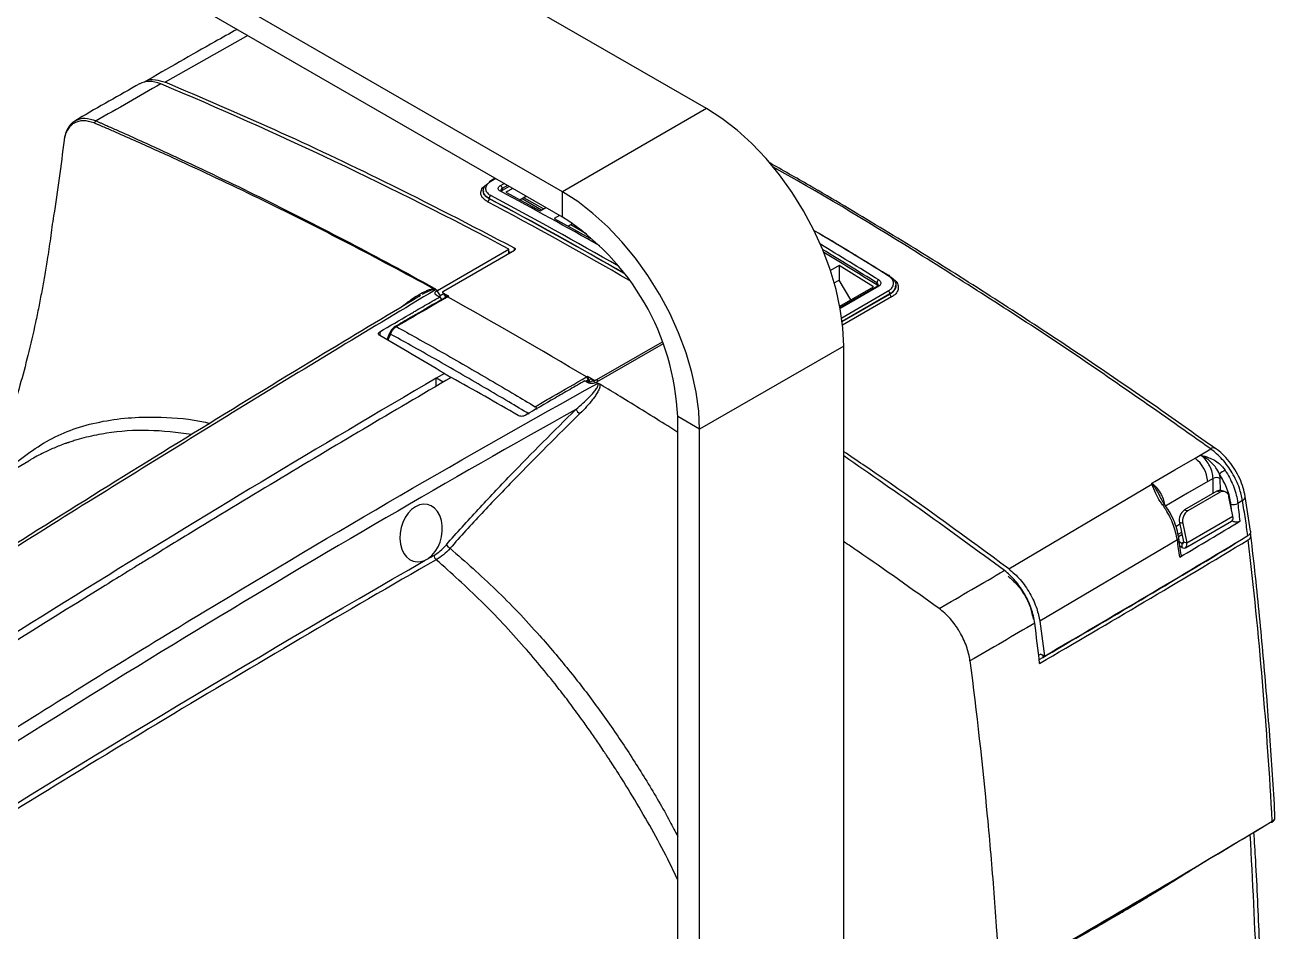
# Model space of a CAD drawing. Extents: x 14.8 to 109.8, y 1.6 to 86.6.
# Drawn here: x 20.91 to 28.57, y 9.13 to 14.69 of the extents above; entities that cross this region are included whole.
import ezdxf

# ---------------------------------------------------------------- set-up
doc = ezdxf.new("R2010")
doc.units = 0
doc.header["$MEASUREMENT"] = 0
doc.layers.add('OBJECT', color=7, linetype='CONTINUOUS')

msp = doc.modelspace()

# ---------------------------------------------------------------- linework, layer by layer
at = {"layer": 'OBJECT'}
for p, q in [((24.2018, 13.6686), (19.2202, 16.5444)), ((24.2018, 13.5134), (19.2202, 16.3892)), ((25.0857, 14.1788), (22.548, 15.6438)), ((22.2723, 14.6273), (21.766, 14.3407)), ((25.0857, 14.1788), (24.2018, 13.6686)), ((23.7898, 13.7513), (23.7559, 13.7316)), ((23.7938, 13.749), (23.7629, 13.7311)), ((23.7162, 13.6764), (23.7162, 13.6751)), ((23.8217, 13.7071), (23.844, 13.72)), ((23.8331, 13.6767), (23.8285, 13.673)), ((23.8655, 13.7076), (23.8327, 13.6887)), ((23.8327, 13.6887), (23.8331, 13.6767)), ((23.876, 13.7015), (23.8331, 13.6767)), ((23.8969, 13.6895), (23.8545, 13.6651)), ((23.8545, 13.6651), (24.0654, 13.5514)), ((24.2018, 13.5134), (24.2018, 13.6686)), ((23.7529, 13.6266), (23.7529, 13.6262)), ((23.9812, 13.6408), (23.9418, 13.618)), ((24.0735, 13.5561), (23.9541, 13.6251)), ((24.0854, 13.563), (23.9659, 13.6319)), ((24.0654, 13.5514), (24.1007, 13.5718)), ((24.1841, 13.5237), (24.151, 13.5046)), ((24.151, 13.5046), (24.3694, 13.3833)), ((24.2656, 13.4733), (24.2371, 13.4568)), ((24.2414, 13.4592), (24.2498, 13.4641)), ((24.3482, 13.4112), (24.2532, 13.4661)), ((24.3694, 13.3833), (24.3764, 13.3874)), ((23.4357, 13.0632), (23.8741, 13.3163)), ((23.4725, 13.0589), (23.9088, 13.3107)), ((23.8741, 13.2918), (23.8741, 13.3163)), ((23.883, 13.2959), (23.8741, 13.3005)), ((23.9088, 13.3113), (23.9086, 13.3228)), ((25.8986, 13.2156), (25.8458, 13.1851)), ((26.1098, 13.0858), (25.8986, 13.2156)), ((25.8986, 13.2156), (25.9, 13.1265)), ((25.8693, 13.1088), (25.9, 13.1265)), ((25.9713, 13.0059), (25.9, 13.1265)), ((26.1302, 13.097), (26.1305, 13.1095)), ((23.4319, 13.061), (23.4531, 13.0308)), ((23.4771, 13.0446), (23.4531, 13.0308)), ((23.4679, 13.0484), (23.478, 13.034)), ((23.4777, 13.0422), (23.4887, 13.0363)), ((25.903, 12.9664), (26.1098, 13.0858)), ((26.1336, 13.0902), (25.9046, 12.958)), ((26.1415, 13.0892), (25.9055, 12.9529)), ((25.9147, 12.8953), (26.2003, 13.0602)), ((26.2105, 13.0423), (25.9176, 12.8732)), ((25.9177, 12.8718), (26.2105, 13.0408)), ((26.1334, 13.0901), (26.1336, 13.0902)), ((26.2105, 13.0408), (26.2105, 13.0423)), ((26.2471, 13.0946), (26.247, 13.0959)), ((23.3325, 13.0315), (23.3209, 13.0242)), ((23.4531, 13.0308), (23.4461, 13.0247)), ((23.4493, 13.0231), (23.461, 13.0064)), ((23.4814, 13.031), (23.4839, 13.0297)), ((23.4962, 13.0269), (23.4908, 13.0238)), ((23.5053, 13.0274), (23.498, 13.0232)), ((26.2207, 13.0229), (25.9202, 12.8495)), ((23.0818, 12.8097), (23.0818, 12.786)), ((23.1422, 12.8005), (23.1253, 12.7601)), ((24.8202, 12.7358), (24.4115, 12.4999)), ((24.413, 12.516), (24.8155, 12.7483)), ((25.9271, 12.7214), (25.0433, 12.2111)), ((25.9271, 8.5941), (25.9271, 12.7214)), ((23.4778, 12.5537), (23.4286, 12.5249)), ((23.4287, 12.475), (23.4286, 12.5249)), ((23.4711, 12.5005), (23.4711, 12.5004)), ((24.3596, 12.514), (24.3454, 12.5058)), ((24.3492, 12.5318), (24.3564, 12.536)), ((24.3609, 12.5148), (24.3555, 12.4998)), ((24.3609, 12.5148), (24.3596, 12.514)), ((24.3612, 12.4965), (24.3663, 12.5099)), ((24.3737, 12.4994), (24.3663, 12.5099)), ((24.3726, 12.5261), (24.3833, 12.5194)), ((24.3937, 12.5046), (24.3971, 12.5018)), ((24.413, 12.516), (24.4201, 12.5058)), ((24.4201, 12.5058), (24.4181, 12.5037)), ((25.0433, 12.2111), (24.9089, 12.2887)), ((24.9089, 6.8791), (24.9089, 12.2887)), ((24.9089, 12.1918), (24.848, 12.2311)), ((25.0433, 7.8333), (25.0433, 12.2111)), ((28.0815, 12.0326), (28.1778, 12.0909)), ((28.0815, 12.0326), (28.1168, 12.0523)), ((28.1921, 11.9091), (28.1591, 11.8901)), ((28.1934, 11.8174), (28.1921, 11.9091)), ((28.2319, 11.9363), (28.2345, 11.9095)), ((28.2345, 11.9095), (28.2356, 11.8349)), ((26.9397, 11.3541), (27.8173, 11.8736)), ((28.2157, 11.8302), (28.0177, 11.7159)), ((28.2362, 11.8247), (28.0382, 11.7104)), ((28.2362, 11.8247), (28.2157, 11.8302)), ((28.2627, 11.829), (28.2422, 11.8345)), ((28.3137, 11.6781), (28.2896, 11.7956)), ((28.3046, 11.7222), (28.3014, 11.7515)), ((28.373, 11.7729), (28.344, 11.7553)), ((28.4216, 11.5855), (28.3892, 11.7983)), ((28.0177, 11.7159), (28.0382, 11.7104)), ((28.0308, 11.5148), (28.3137, 11.6781)), ((28.3131, 11.6461), (28.312, 11.6564)), ((27.9985, 11.5782), (27.977, 11.5657)), ((28.0068, 11.6323), (27.9863, 11.6378)), ((27.9863, 11.6378), (28.0103, 11.5203)), ((28.0068, 11.6323), (28.0308, 11.5148)), ((28.0226, 11.4841), (28.3054, 11.6474)), ((28.3079, 11.6491), (28.3131, 11.6461)), ((27.9732, 11.5322), (27.1289, 11.0328)), ((27.9799, 11.5522), (28.0013, 11.5646)), ((28.0001, 11.5108), (27.9853, 11.5193)), ((28.0107, 11.5169), (28.0001, 11.5108)), ((28.0001, 11.5108), (28.0001, 11.4863)), ((28.0103, 11.5203), (28.0308, 11.5148)), ((28.0001, 11.4863), (27.9892, 11.4926)), ((27.088, 11.0498), (27.0886, 11.0447)), ((27.1289, 11.0328), (27.1581, 10.8187)), ((27.1226, 10.8241), (27.1374, 10.8327)), ((27.1258, 10.7978), (27.1489, 10.8112)), ((27.1376, 10.831), (27.1581, 10.8187)), ((27.1473, 10.8252), (27.1489, 10.8112)), ((27.1489, 10.8112), (27.1686, 10.8225))]:
    msp.add_line(p, q, dxfattribs=at)
at = {"layer": 'OBJECT', "flags": 128}
for points in [[(25.9271, 12.7214), (25.9219, 12.8332), (25.906, 12.9498), (25.8799, 13.0696), (25.8438, 13.1911), (25.7982, 13.3128), (25.7436, 13.4332), (25.6807, 13.5508), (25.6103, 13.664), (25.5334, 13.7715), (25.4508, 13.8719), (25.3636, 13.9639), (25.2729, 14.0464), (25.1799, 14.1183), (25.0857, 14.1788)], [(25.0433, 12.2111), (25.038, 12.323), (25.0222, 12.4395), (24.996, 12.5593), (24.9599, 12.6808), (24.9143, 12.8026), (24.8597, 12.923), (24.7968, 13.0405), (24.7264, 13.1537), (24.6495, 13.2612), (24.5669, 13.3616), (24.4797, 13.4536), (24.389, 13.5361), (24.296, 13.6081), (24.2018, 13.6686)], [(26.2104, 13.148), (26.2102, 13.1501), (26.2097, 13.152), (26.2087, 13.1535), (26.2075, 13.1545), (26.2059, 13.155), (26.2042, 13.1551), (26.2022, 13.1546), (26.2002, 13.1536)], [(23.4234, 13.07), (23.425, 13.0691), (23.4265, 13.0683), (23.428, 13.0674), (23.4296, 13.0666), (23.4311, 13.0657), (23.4326, 13.0649), (23.4342, 13.0641), (23.4357, 13.0632)], [(23.4357, 13.0632), (23.4326, 13.0614), (23.4319, 13.061)], [(23.471, 13.0458), (23.4762, 13.0384), (23.4814, 13.031)], [(23.4832, 13.0343), (23.4829, 13.0348), (23.4808, 13.0377), (23.4777, 13.0422)], [(23.4814, 13.031), (23.4794, 13.0324), (23.478, 13.034)], [(23.1467, 12.7956), (23.1355, 12.7686), (23.1306, 12.757)], [(24.3833, 12.5194), (24.3885, 12.512), (24.3937, 12.5046)], [(24.4001, 12.5007), (24.3949, 12.5081), (24.3928, 12.511), (24.3897, 12.5154)], [(24.4077, 12.4977), (24.4086, 12.4982), (24.4115, 12.4999)], [(27.8163, 11.8794), (27.8351, 11.8903), (27.9583, 11.9615), (28.0815, 12.0326)], [(28.1591, 11.8901), (28.0359, 11.8189), (27.8957, 11.7379)], [(27.8821, 11.7478), (27.8859, 11.75), (27.8891, 11.7516), (27.8915, 11.7525), (27.8932, 11.7528), (27.8939, 11.7525), (27.8939, 11.7525)], [(28.0001, 11.5108), (28.0025, 11.5097), (28.0048, 11.5094), (28.0068, 11.5097), (28.0085, 11.5107), (28.0097, 11.5124), (28.0105, 11.5147), (28.0107, 11.5173), (28.0103, 11.5203)], [(28.0001, 11.4863), (28.0073, 11.4831), (28.0142, 11.482), (28.0203, 11.483), (28.0253, 11.4861), (28.0291, 11.4911), (28.0313, 11.4979), (28.0319, 11.5059), (28.0308, 11.5148)], [(28.5552, 9.806), (28.5552, 9.8035), (28.5546, 9.8014), (28.5537, 9.7997), (28.5523, 9.7984), (28.552, 9.7982), (28.5507, 9.7977), (28.5487, 9.7975), (28.5466, 9.7979), (28.5444, 9.7989)]]:
    msp.add_lwpolyline(points, dxfattribs=at)
at = {"layer": 'OBJECT'}
for centre, radius, start, end in [((21.3607, 14.072), 0.036, 120.07762, 148.73257), ((23.76, 13.7256), 0.00731, 124.83965, 185.12466), ((23.7589, 13.7251), 0.00728, 56.93292, 115.04953), ((23.8098, 13.6875), 0.023, 3.10326, 58.79573), ((23.826, 13.6659), 0.00732, 63.31611, 126.53188), ((23.8248, 13.666), 0.00794, 357.78567, 54.86675), ((23.7305, 13.6266), 0.0224, 302.9683, 359.0137), ((23.7752, 13.6262), 0.0224, 122.9685, 179.0135), ((23.378, 12.2213), 1.5324, 2.52009, 57.47991), ((26.1543, 13.1072), 0.0239, 122.3419, 174.49118), ((23.4323, 13.0489), 0.033, 120.31166, 132.1185), ((23.4281, 13.0341), 0.0362, 97.43622, 102.23603), ((26.1367, 13.0832), 0.00767, 51.45996, 114.19495), ((26.1873, 13.0409), 0.0233, 3.34066, 55.83465), ((26.2337, 13.0422), 0.0233, 183.34178, 235.80004), ((23.4939, 13.0172), 0.00725, 54.92787, 116.4676), ((9.7875, -11.7096), 28.2787, 59.00703, 60.99835), ((23.1796, 12.8351), 0.00719, 54.74483, 117.57838), ((23.1493, 12.8025), 0.00738, 196.04579, 249.88459), ((9.2106, -12.153), 28.4808, 59.95341, 60.05196), ((24.3364, 12.5124), 0.0232, 3.90745, 56.58367), ((24.3868, 12.49), 0.0162, 64.58389, 144.176), ((24.0221, 12.3301), 0.0233, 4.16611, 56.62794), ((24.3403, 12.3625), 0.063, 207.82496, 240.73909), ((28.1951, 12.069), 0.0279, 63.13474, 128.34155), ((27.9636, 11.876), 0.1961, 4.12227, 53.01849), ((28.3895, 11.7397), 0.252, 119.18348, 128.71479), ((28.2137, 11.8658), 0.0484, 64.58074, 116.59295), ((27.8177, 11.8357), 0.0379, 85.29008, 90.60863), ((28.234, 11.8013), 0.0342, 76.09415, 122.31218), ((28.254, 11.7938), 0.0357, 2.8757, 119.83947), ((28.3181, 11.804), 0.0552, 252.32753, 297.94425), ((28.3615, 11.7985), 0.028, 294.27675, 359.65563), ((28.0609, 11.6531), 0.0762, 124.53437, 191.63056), ((28.0814, 11.6477), 0.0762, 124.53426, 191.63067), ((28.2886, 11.6683), 0.0269, 308.73199, 21.26522), ((-25.4923, 101.1614), 104.4635, 300.79407, 301.02927), ((-25.9376, 101.8004), 105.365, 300.241254, 301.049962), ((-25.9245, 101.7974), 105.3322, 300.261977, 301.051027), ((-25.9445, 101.7882), 105.3364, 300.279818, 301.014495), ((27.9684, 11.5445), 0.0132, 291.32903, 359.92768), ((-26.0081, 100.457), 105.8053, 300.099494, 301.043987), ((-25.436, 99.4738), 104.6684, 300.772192, 301.04613)]:
    msp.add_arc(centre, radius, start, end, dxfattribs=at)
for centre, major_axis, ratio, start_param, end_param in [((24.3705, -11.4502), (-15.3979, 25.7497), 0.587369, 5.511834, 5.611087), ((25.0076, -11.088), (-15.3995, 25.7835), 0.567225, 5.499111, 5.527869), ((24.1937, -11.5579), (-14.5982, 26.2113), 0.587372, 5.504619, 5.545635), ((24.2043, -11.5515), (-14.6057, 26.2243), 0.587367, 5.506616, 5.54563), ((24.2043, -11.552), (-14.6057, 26.2243), 0.587367, 5.506587, 5.54563), ((24.2149, -11.5456), (-14.6132, 26.2373), 0.587362, 5.508771, 5.545625), ((25.7589, -10.6541), (-15.392, 25.7705), 0.56722, 5.450716, 5.472673), ((25.7483, -10.6604), (-15.3995, 25.7835), 0.567225, 5.45072, 5.472173), ((25.7695, -10.6482), (-15.3845, 25.7576), 0.567215, 5.450712, 5.47202), ((24.9556, -11.118), (-14.6132, 26.2373), 0.587362, 5.468477, 5.485339), ((24.945, -11.1239), (-14.6057, 26.2243), 0.587367, 5.468482, 5.48417), ((24.945, -11.1242), (-14.5984, 26.2112), 0.587367, 5.468471, 5.483825), ((11.6859, -18.7785), (7.3887, 33.4638), 0.697888, 6.086065, 6.086837), ((23.4994, 13.0115), (0.0037, 0.0167), 0.697888, 6.086065, 6.851319), ((11.6859, -18.7785), (7.3887, 33.4638), 0.697888, 6.045168, 6.04594), ((24.3501, 12.5203), (0.0037, 0.0167), 0.697888, 4.530113, 6.04594), ((24.3705, -11.4502), (-14.6122, 26.2034), 0.567218, 5.38404, 5.431543), ((23.3352, 11.5735), (0.0403, 0.1748), 0.711134, 3.794503, 9.939413)]:
    msp.add_ellipse(centre, major_axis=major_axis, ratio=ratio, start_param=start_param, end_param=end_param, dxfattribs=at)
for points, knots in [([(22.2066, 14.6653), (22.1612, 14.6399), (21.9699, 14.5328), (21.7816, 14.4244), (21.6378, 14.3417)], [0, 0, 0, 0, 0.236954, 1, 1, 1, 1]), ([(21.7384, 14.3306), (21.7135, 14.3385), (21.6652, 14.3539), (21.6276, 14.3384), (21.6094, 14.3309)], [0, 0, 0, 0, 0.514382, 1, 1, 1, 1]), ([(21.6385, 14.3408), (21.6402, 14.3425), (21.6567, 14.3582), (21.7017, 14.3606), (21.746, 14.3469), (21.766, 14.3407)], [0, 0, 0, 0, 0.060664, 0.574263, 1, 1, 1, 1]), ([(23.9086, 13.3228), (23.6427, 13.4609), (23.1518, 13.7158), (22.4373, 14.0528), (21.9899, 14.2447), (21.766, 14.3407)], [0, 0, 0, 0, 0.371392, 0.685542, 1, 1, 1, 1]), ([(21.6093, 14.3311), (21.4836, 14.2599), (21.3521, 14.1854), (21.2226, 14.11), (21.2169, 14.1067)], [0, 0, 0, 0, 0.95615, 1, 1, 1, 1]), ([(21.2183, 14.106), (21.2092, 14.1004), (21.1892, 14.088), (21.1669, 14.0568), (21.1521, 14.0236), (21.1483, 13.9994), (21.1469, 13.9907)], [0, 0, 0, 0, 0.2397412, 0.5305442, 0.8312268, 1, 1, 1, 1]), ([(21.218, 14.1061), (21.2359, 14.1134), (21.2725, 14.1283), (21.3189, 14.1117), (21.3426, 14.1031)], [0, 0, 0, 0, 0.487416, 1, 1, 1, 1]), ([(21.3299, 14.0907), (21.3069, 14.0995), (21.2852, 14.1039), (21.2543, 14.1038), (21.2445, 14.1027), (21.2259, 14.0981), (21.2172, 14.0947), (21.2008, 14.0857), (21.1932, 14.0801), (21.1796, 14.0669), (21.1735, 14.0593), (21.1628, 14.0421), (21.1582, 14.0326), (21.1509, 14.0119), (21.148, 14.0008), (21.146, 13.9889)], [0, 0, 0, 0, 0.25, 0.25, 0.375, 0.375, 0.5, 0.5, 0.625, 0.625, 0.75, 0.75, 0.875, 0.875, 1, 1, 1, 1]), ([(21.3351, 14.0888), (21.3351, 14.0888), (21.3351, 14.0888), (21.3351, 14.0888), (21.3333, 14.0894), (21.3316, 14.09), (21.3299, 14.0907)], [-0.00000006, -0.00000006, -0.00000006, -0.00000006, 0, 0, 0, 0.0001812267, 0.0001812267, 0.0001812267, 0.0001812267]), ([(23.4102, 13.0734), (23.0635, 13.2635), (22.7168, 13.4433), (22.1978, 13.6971), (22.025, 13.7791), (21.766, 13.8982), (21.6797, 13.9372), (21.5504, 13.9948), (21.4857, 14.0234), (21.4104, 14.0562), (21.3727, 14.0726), (21.3539, 14.0807), (21.3445, 14.0848), (21.3404, 14.0865), (21.3377, 14.0876), (21.3364, 14.0883), (21.3351, 14.0888)], [0, 0, 0, 0, 0.5, 0.5, 0.75, 0.75, 0.875, 0.875, 0.9375, 0.96875, 0.984375, 0.992188, 0.996094, 0.998047, 0.998047, 1, 1, 1, 1]), ([(21.3426, 14.1031), (21.3478, 14.1007), (21.3533, 14.0984), (21.3641, 14.0937), (21.3802, 14.0866), (21.4178, 14.07), (21.493, 14.0366), (21.5576, 14.0077), (21.6867, 13.9492), (21.7728, 13.9096), (22.0314, 13.789), (22.2039, 13.706), (22.7222, 13.4495), (23.0687, 13.2684), (23.4157, 13.0774)], [0, 0, 0, 0, 0.007813, 0.007813, 0.015625, 0.03125, 0.0625, 0.125, 0.125, 0.25, 0.25, 0.5, 0.5, 1, 1, 1, 1]), ([(21.1456, 13.986), (21.1456, 13.986), (21.1274, 13.8285), (21.1046, 13.6746), (21.0818, 13.5207)], [0, 0, 0, 0, 0.000004, 1, 1, 1, 1]), ([(21.146, 13.9889), (21.1459, 13.9879), (21.1457, 13.987), (21.1456, 13.986), (21.1456, 13.986), (21.1456, 13.986), (21.1456, 13.986)], [0, 0, 0, 0, 0.0001000617, 0.0001000617, 0.0001000617, 0.0001001217, 0.0001001217, 0.0001001217, 0.0001001217]), ([(28.2062, 12.0919), (28.0967, 12.17), (27.844, 12.3503), (27.447, 12.6218), (27.0153, 12.9081), (26.5828, 13.1847), (26.1498, 13.4513), (25.7789, 13.6725), (25.5524, 13.8008), (25.4704, 13.8473)], [0, 0, 0, 0, 0.120535, 0.278215, 0.436046, 0.594004, 0.75206, 0.910188, 1, 1, 1, 1]), ([(28.1778, 12.0909), (27.8843, 12.2977), (27.2969, 12.7118), (26.414, 13.2753), (25.8124, 13.6448), (25.5068, 13.8123), (25.4943, 13.8192)], [0, 0, 0, 0, 0.329226, 0.6590274, 0.9859785, 1, 1, 1, 1]), ([(23.7529, 13.6266), (23.7439, 13.6325), (23.7259, 13.6444), (23.7147, 13.6674), (23.7171, 13.6911), (23.7314, 13.711), (23.7467, 13.721), (23.7528, 13.725)], [0, 0, 0, 0, 0.215026, 0.430086, 0.644925, 0.859411, 1, 1, 1, 1]), ([(23.7629, 13.7311), (23.7576, 13.7277), (23.7441, 13.7188), (23.7315, 13.7013), (23.7294, 13.6806), (23.7393, 13.6604), (23.7552, 13.6501), (23.7631, 13.645)], [0, 0, 0, 0, 0.140538, 0.354959, 0.56978, 0.784884, 1, 1, 1, 1]), ([(23.7427, 13.6078), (23.7326, 13.6143), (23.7125, 13.6274), (23.6998, 13.6531), (23.7028, 13.6793), (23.7167, 13.6996), (23.7309, 13.7092), (23.735, 13.7119)], [0, 0, 0, 0, 0.22767, 0.455373, 0.682854, 0.90997, 1, 1, 1, 1]), ([(23.7178, 13.675), (23.7173, 13.6721), (23.7154, 13.6615), (23.7264, 13.6435), (23.744, 13.632), (23.7529, 13.6262)], [0, 0, 0, 0, 0.158212, 0.579088, 1, 1, 1, 1]), ([(23.8217, 13.6718), (23.8185, 13.6739), (23.812, 13.6781), (23.808, 13.6864), (23.8089, 13.6949), (23.814, 13.702), (23.8195, 13.7057), (23.8217, 13.7071)], [0, 0, 0, 0, 0.2148326, 0.4296415, 0.6444586, 0.8592497, 1, 1, 1, 1]), ([(23.8294, 13.6726), (23.8288, 13.6729), (23.826, 13.6741), (23.8241, 13.6764), (23.824, 13.6767), (23.824, 13.6768)], [0, 0, 0, 0, 0.12138, 0.592074, 1, 1, 1, 1]), ([(23.8327, 13.6887), (23.8313, 13.6878), (23.8276, 13.6854), (23.8243, 13.6812), (23.8243, 13.6781), (23.8243, 13.6768)], [0, 0, 0, 0, 0.277138, 0.700091, 1, 1, 1, 1]), ([(21.0805, 13.5209), (21.0745, 13.4746), (21.0628, 13.3842), (21.0439, 13.2602), (21.0259, 13.1518), (21.0087, 13.0556), (20.9906, 12.9615), (20.9634, 12.8302), (20.9262, 12.6692), (20.8743, 12.474), (20.8159, 12.2819), (20.7626, 12.1293), (20.7201, 12.0183), (20.6876, 11.9381), (20.6636, 11.8805), (20.6485, 11.8478), (20.6477, 11.8459)], [0, 0, 0, 0, 0.079118, 0.154408, 0.212555, 0.265756, 0.320513, 0.375626, 0.49415, 0.602784, 0.722595, 0.841503, 0.885246, 0.931651, 0.996018, 1, 1, 1, 1]), ([(23.9086, 13.3228), (23.9097, 13.3221), (23.9119, 13.3207), (23.9133, 13.3179), (23.9131, 13.315), (23.9115, 13.3125), (23.9096, 13.3113), (23.9088, 13.3107)], [0, 0, 0, 0, 0.212347, 0.424689, 0.63707, 0.849451, 1, 1, 1, 1]), ([(26.1389, 13.0959), (26.139, 13.0967), (26.1395, 13.0996), (26.1369, 13.1045), (26.1326, 13.1078), (26.1305, 13.1095)], [0, 0, 0, 0, 0.163979, 0.582007, 1, 1, 1, 1]), ([(26.1416, 13.1274), (26.1448, 13.125), (26.1512, 13.1201), (26.1553, 13.111), (26.1544, 13.1018), (26.1492, 13.0943), (26.1437, 13.0906), (26.1415, 13.0892)], [0, 0, 0, 0, 0.214833, 0.429641, 0.644459, 0.859249, 1, 1, 1, 1]), ([(26.2003, 13.0602), (26.2057, 13.0637), (26.2191, 13.0726), (26.2317, 13.0911), (26.2338, 13.1135), (26.2239, 13.1358), (26.2081, 13.1477), (26.2002, 13.1536)], [0, 0, 0, 0, 0.140538, 0.354959, 0.56978, 0.784884, 1, 1, 1, 1]), ([(26.2104, 13.148), (26.2193, 13.1413), (26.2373, 13.1279), (26.2486, 13.1027), (26.2461, 13.0774), (26.2318, 13.0565), (26.2165, 13.0463), (26.2105, 13.0423)], [0, 0, 0, 0, 0.215026, 0.430086, 0.644925, 0.859411, 1, 1, 1, 1]), ([(26.2206, 13.1419), (26.2306, 13.1343), (26.2507, 13.1192), (26.2633, 13.0908), (26.2606, 13.0622), (26.2446, 13.0388), (26.2275, 13.0274), (26.2207, 13.0229)], [0, 0, 0, 0, 0.215023, 0.430077, 0.644922, 0.859422, 1, 1, 1, 1]), ([(23.4236, 13.0667), (23.0337, 12.8334), (22.6428, 12.5968), (21.8593, 12.1167), (21.4667, 11.8734), (20.2866, 11.1334), (19.4969, 10.6271), (18.7041, 10.1076)], [0, 0, 0, 0, 0.25, 0.25, 0.5, 0.5, 1, 1, 1, 1]), ([(23.2153, 12.9617), (23.2326, 12.9754), (23.2724, 13.0072), (23.3301, 13.0432), (23.3786, 13.0663), (23.4018, 13.0725), (23.4098, 13.0733), (23.4102, 13.0734)], [0, 0, 0, 0, 0.3021729, 0.6981876, 0.895785, 0.994906, 1, 1, 1, 1]), ([(23.4236, 13.0667), (23.4234, 13.0669), (23.4219, 13.0676), (23.4193, 13.0682), (23.4144, 13.0684), (23.4041, 13.0669), (23.3817, 13.059), (23.3602, 13.0492), (23.3466, 13.0404), (23.3442, 13.0389)], [0, 0, 0, 0, 0.013287, 0.065731, 0.09483, 0.184249, 0.410817, 0.896135, 1, 1, 1, 1]), ([(23.4157, 13.0774), (23.4175, 13.0764), (23.4192, 13.0753), (23.4219, 13.0728), (23.4229, 13.0714), (23.4234, 13.07)], [0, 0, 0, 0, 0.5, 0.5, 1, 1, 1, 1]), ([(23.4283, 13.035), (23.4253, 13.0367), (23.4232, 13.0388), (23.4207, 13.0433), (23.4203, 13.0458), (23.4213, 13.0506), (23.4225, 13.0529), (23.4263, 13.0573), (23.4288, 13.0593), (23.4319, 13.061)], [0, 0, 0, 0, 0.25, 0.25, 0.5, 0.5, 0.75, 0.75, 1, 1, 1, 1]), ([(23.4725, 13.0589), (23.4709, 13.0577), (23.4679, 13.0556), (23.4665, 13.0517), (23.4675, 13.0485), (23.4695, 13.0466), (23.4708, 13.0459), (23.471, 13.0458)], [0, 0, 0, 0, 0.296652, 0.553673, 0.784232, 0.95771, 1, 1, 1, 1]), ([(23.4887, 13.0363), (23.4863, 13.0376), (23.4815, 13.0402), (23.4756, 13.0433), (23.4721, 13.0452), (23.471, 13.0458)], [0, 0, 0, 0, 0.406586, 0.813171, 1, 1, 1, 1]), ([(23.4777, 13.0422), (23.4787, 13.0415), (23.4808, 13.04), (23.4829, 13.0363), (23.4841, 13.0317), (23.4842, 13.026), (23.4831, 13.0222), (23.4825, 13.0201)], [0, 0, 0, 0, 0.175946, 0.351567, 0.535605, 0.742634, 1, 1, 1, 1]), ([(23.4784, 13.0342), (23.479, 13.0331), (23.4805, 13.0304), (23.4834, 13.029), (23.4851, 13.0281)], [0, 0, 0, 0, 0.39558, 1, 1, 1, 1]), ([(26.1357, 13.0917), (26.1353, 13.0925), (26.1341, 13.0944), (26.1317, 13.096), (26.1302, 13.097)], [0, 0, 0, 0, 0.358996, 1, 1, 1, 1]), ([(26.1392, 13.0959), (26.1392, 13.0958), (26.1393, 13.0955), (26.1379, 13.0929), (26.1346, 13.091), (26.1333, 13.0902)], [0, 0, 0, 0, 0.354267, 0.756495, 1, 1, 1, 1]), ([(26.2105, 13.0408), (26.2165, 13.0448), (26.2317, 13.0549), (26.2457, 13.0737), (26.2457, 13.0884), (26.2457, 13.0946)], [0, 0, 0, 0, 0.274898, 0.694373, 1, 1, 1, 1]), ([(23.3204, 13.0249), (23.1139, 12.9009), (22.6548, 12.6253), (21.9402, 12.1878), (21.1771, 11.7142), (20.4114, 11.2318), (19.6431, 10.7402), (19.0637, 10.3658), (18.7399, 10.1526), (18.6734, 10.1089)], [0, 0, 0, 0, 0.134389, 0.298749, 0.463268, 0.627915, 0.79266, 0.957472, 1, 1, 1, 1]), ([(23.0818, 12.8097), (23.1427, 12.8453), (23.2037, 12.8808), (23.2723, 12.9206), (23.28, 12.9251), (23.2954, 12.934), (23.3185, 12.9474), (23.3723, 12.9787), (23.4185, 13.0054), (23.4493, 13.0231)], [0, 0, 0, 0, 0.5, 0.5, 0.5625, 0.5625, 0.625, 0.75, 1, 1, 1, 1]), ([(23.4907, 13.0236), (23.4174, 12.9814), (23.3127, 12.9212), (23.2079, 12.8595), (23.1764, 12.841)], [0, 0, 0, 0, 0.700037, 1, 1, 1, 1]), ([(23.498, 13.0232), (23.491, 13.0191), (23.4556, 12.9987), (23.3509, 12.9381), (23.2532, 12.8813), (23.1837, 12.8409)], [0, 0, 0, 0, 0.0675, 0.3375, 1, 1, 1, 1]), ([(23.0814, 12.7858), (23.0787, 12.7874), (23.0766, 12.7892), (23.0737, 12.7933), (23.073, 12.7955), (23.0731, 12.8021), (23.0762, 12.8065), (23.0818, 12.8097)], [0, 0, 0, 0, 0.25, 0.25, 0.5, 0.5, 1, 1, 1, 1]), ([(23.1765, 12.8411), (23.1721, 12.8382), (23.1619, 12.8317), (23.1497, 12.8167), (23.1448, 12.8051), (23.1428, 12.8004)], [0, 0, 0, 0, 0.313152, 0.724058, 1, 1, 1, 1]), ([(23.1837, 12.8409), (23.1786, 12.8373), (23.1686, 12.8302), (23.1554, 12.8137), (23.1496, 12.8016), (23.1467, 12.7956)], [0, 0, 0, 0, 0.352481, 0.676283, 1, 1, 1, 1]), ([(23.1837, 12.8409), (23.2254, 12.8178), (23.3673, 12.7389), (23.6093, 12.6009), (23.8514, 12.4594), (23.9933, 12.3745), (24.0349, 12.3496)], [0, 0, 0, 0, 0.146903, 0.5, 0.853099, 1, 1, 1, 1]), ([(23.9988, 12.3037), (23.9569, 12.3288), (23.8149, 12.4138), (23.5728, 12.5553), (23.3307, 12.6933), (23.1887, 12.7723), (23.1467, 12.7956)], [0, 0, 0, 0, 0.1476251, 0.4999997, 0.8523727, 1, 1, 1, 1]), ([(23.5202, 12.5292), (23.1617, 12.3197), (22.803, 12.107), (22.2648, 11.7831), (21.9956, 11.62), (21.704, 11.4412), (21.5918, 11.3722), (21.5637, 11.3549), (21.5581, 11.3514), (21.5467, 11.3444), (21.5296, 11.3338), (21.4668, 11.2951), (20.6792, 10.8081), (19.9053, 10.3148), (19.179, 9.8388)], [0, 0, 0, 0, 0.25, 0.25, 0.375, 0.4375, 0.453125, 0.453125, 0.457031, 0.457031, 0.460937, 0.46875, 0.5, 1, 1, 1, 1]), ([(23.4778, 12.5537), (23.4847, 12.5495), (23.4917, 12.5454), (23.4986, 12.5412), (23.5021, 12.5392), (23.5056, 12.5371), (23.5091, 12.535), (23.5125, 12.5329), (23.516, 12.5308), (23.5195, 12.5288)], [0, 0, 0, 0, 0.000762116, 0.000762116, 0.000762116, 0.001143174, 0.001143174, 0.001143174, 0.001524232, 0.001524232, 0.001524232, 0.001524232]), ([(24.3402, 12.5088), (24.3096, 12.4911), (24.2638, 12.4646), (24.2179, 12.438), (24.1873, 12.4203), (24.1721, 12.4114), (24.0954, 12.3669), (24.0341, 12.3312), (23.9727, 12.2954)], [0, 0, 0, 0, 0.25, 0.375, 0.375, 0.5, 0.5, 1, 1, 1, 1]), ([(24.0349, 12.3496), (24.042, 12.3537), (24.0773, 12.3743), (24.1821, 12.4352), (24.2798, 12.4917), (24.3492, 12.5318)], [0, 0, 0, 0, 0.0675, 0.3375, 1, 1, 1, 1]), ([(24.4077, 12.4977), (24.4046, 12.4959), (24.4012, 12.4945), (24.3936, 12.4924), (24.3895, 12.4917), (24.381, 12.4912), (24.3767, 12.4915), (24.3686, 12.493), (24.3648, 12.4944), (24.3617, 12.4962)], [0, 0, 0, 0, 0.25, 0.25, 0.5, 0.5, 0.75, 0.75, 1, 1, 1, 1]), ([(24.3663, 12.5099), (24.3674, 12.5121), (24.3695, 12.5162), (24.3743, 12.5199), (24.3789, 12.521), (24.3819, 12.5202), (24.3832, 12.5194), (24.3833, 12.5194)], [0, 0, 0, 0, 0.2981, 0.554523, 0.782103, 0.975847, 1, 1, 1, 1]), ([(24.3726, 12.5261), (24.3749, 12.5246), (24.3796, 12.5217), (24.3853, 12.5182), (24.3886, 12.5161), (24.3897, 12.5154)], [0, 0, 0, 0, 0.406586, 0.813171, 1, 1, 1, 1]), ([(24.3897, 12.5154), (24.3909, 12.5148), (24.3932, 12.5136), (24.3978, 12.5128), (24.4028, 12.5128), (24.4082, 12.5137), (24.4113, 12.5152), (24.413, 12.516)], [0, 0, 0, 0, 0.176736, 0.353085, 0.539296, 0.749724, 1, 1, 1, 1]), ([(24.4115, 12.4999), (24.4131, 12.4989), (24.4145, 12.4978), (24.4168, 12.4954), (24.4176, 12.494), (24.418, 12.4927)], [0, 0, 0, 0, 0.5, 0.5, 1, 1, 1, 1]), ([(24.4115, 12.4999), (24.4131, 12.4989), (24.4146, 12.4977), (24.4163, 12.4959), (24.4168, 12.4952), (24.4174, 12.4943), (24.4175, 12.4939), (24.4178, 12.4934), (24.4178, 12.4932), (24.4179, 12.493), (24.4179, 12.4929), (24.418, 12.4927), (24.4182, 12.4927), (24.4206, 12.4923), (24.4229, 12.4918), (24.4269, 12.4904), (24.4287, 12.4895), (24.4304, 12.4885)], [0, 0, 0, 0, 0.25, 0.25, 0.375, 0.375, 0.4375, 0.4375, 0.46875, 0.46875, 0.484375, 0.484375, 0.5, 0.5, 0.75, 0.75, 1, 1, 1, 1]), ([(19.6118, 9.5835), (20.0082, 9.8433), (20.4056, 10.0988), (21.2027, 10.6011), (21.6024, 10.8479), (22.8041, 11.5754), (23.6091, 12.0428), (24.418, 12.4927)], [0, 0, 0, 0, 0.25, 0.25, 0.5, 0.5, 1, 1, 1, 1]), ([(24.2846, 12.3332), (24.2992, 12.3455), (24.3135, 12.3579), (24.3413, 12.3832), (24.3548, 12.396), (24.3741, 12.4157), (24.3803, 12.4223), (24.3924, 12.4358), (24.3982, 12.4426), (24.4089, 12.4566), (24.4139, 12.4637), (24.4195, 12.4747), (24.4211, 12.4785), (24.422, 12.4842), (24.4221, 12.4861), (24.4211, 12.4898), (24.42, 12.4915), (24.418, 12.4927)], [0, 0, 0, 0, 0.25, 0.25, 0.5, 0.5, 0.625, 0.625, 0.75, 0.75, 0.875, 0.875, 0.9375, 0.9375, 0.96875, 0.96875, 1, 1, 1, 1]), ([(24.4304, 12.4885), (24.4319, 12.4847), (24.4321, 12.4806), (24.4314, 12.4724), (24.4305, 12.4683), (24.4266, 12.456), (24.4228, 12.448), (24.4142, 12.4321), (24.4092, 12.4243), (24.3988, 12.4089), (24.3932, 12.4014), (24.3759, 12.379), (24.3635, 12.3644), (24.3374, 12.3357), (24.3237, 12.3215), (24.3095, 12.3076)], [0, 0, 0, 0, 0.0625, 0.0625, 0.125, 0.125, 0.25, 0.25, 0.375, 0.375, 0.5, 0.5, 0.75, 0.75, 1, 1, 1, 1]), ([(24.848, 12.2311), (24.7559, 12.2889), (24.6245, 12.3704), (24.4932, 12.4504), (24.4539, 12.4742)], [0.3943387, 0.3943387, 0.3943387, 0.3943387, 0.4259366, 0.43938967, 0.43938967, 0.43938967, 0.43938967]), ([(20.7656, 11.9178), (20.7798, 11.9344), (20.8307, 11.9936), (20.9346, 12.0719), (21.0698, 12.1584), (21.2195, 12.2218), (21.3852, 12.2628), (21.5586, 12.2857), (21.7674, 12.2865), (21.9279, 12.2758), (22.0306, 12.2494), (22.0392, 12.2472)], [0, 0, 0, 0, 0.048874, 0.174774, 0.300976, 0.423716, 0.549447, 0.675394, 0.800825, 0.983445, 1, 1, 1, 1]), ([(23.4902, 11.5022), (23.554, 11.5756), (23.6189, 11.6474), (23.7497, 11.7887), (23.8157, 11.8583), (24.0151, 12.0649), (24.1495, 12.1997), (24.2846, 12.3332)], [0, 0, 0, 0, 0.25, 0.25, 0.5, 0.5, 1, 1, 1, 1]), ([(24.3095, 12.3076), (24.1744, 12.1746), (24.0398, 12.0403), (23.84, 11.8346), (23.7737, 11.7653), (23.6424, 11.6247), (23.5772, 11.5534), (23.513, 11.4804)], [0, 0, 0, 0, 0.5, 0.5, 0.75, 0.75, 1, 1, 1, 1]), ([(23.9727, 12.2954), (23.97, 12.2938), (23.9667, 12.2925), (23.9595, 12.2908), (23.9557, 12.2903), (23.9441, 12.2904), (23.9363, 12.2922), (23.9307, 12.2955)], [0, 0, 0, 0, 0.25, 0.25, 0.5, 0.5, 1, 1, 1, 1]), ([(21.9286, 12.1795), (21.8396, 12.1904), (21.6589, 12.2125), (21.4461, 12.1961), (21.3026, 12.1678), (21.233, 12.1488), (21.1987, 12.1382), (21.1817, 12.1326), (21.1732, 12.1297), (21.169, 12.1283), (21.1669, 12.1276), (21.1658, 12.1272), (21.1653, 12.127), (21.165, 12.1269), (21.1649, 12.1269), (21.1649, 12.1268), (21.1648, 12.1268), (21.1648, 12.1268), (21.1648, 12.1268), (21.1648, 12.1268), (21.1648, 12.1268), (21.1648, 12.1268), (21.1648, 12.1268), (21.1648, 12.1268), (21.1627, 12.1256), (21.1526, 12.1233), (21.1318, 12.1145), (21.0897, 12.099), (21.0261, 12.0701), (20.9688, 12.0411), (20.935, 12.02), (20.9291, 12.0163)], [0, 0, 0, 0, 0.239199, 0.485796, 0.609141, 0.67082, 0.70166, 0.717081, 0.724791, 0.728646, 0.730573, 0.731537, 0.732019, 0.73226, 0.73238, 0.732441, 0.732471, 0.732486, 0.732493, 0.732497, 0.732499, 0.7325, 0.7325, 0.732501, 0.732501, 0.739821, 0.763353, 0.801948, 0.876836, 0.978497, 1, 1, 1, 1]), ([(26.9397, 11.3541), (26.6809, 11.5444), (26.344, 11.7922), (26.0056, 12.0204), (25.9271, 12.0734)], [0, 0, 0, 0, 0.768065, 1, 1, 1, 1]), ([(28.1168, 12.0523), (28.1169, 12.0523), (28.1338, 12.0481), (28.1737, 12.0359), (28.2283, 12.0074), (28.2552, 11.974), (28.2667, 11.9597)], [0, 0, 0, 0, 0.0029958, 0.2908798, 0.6972619, 1, 1, 1, 1]), ([(28.2319, 11.9363), (28.225, 11.9495), (28.2075, 11.9829), (28.1698, 12.0201), (28.1374, 12.0418), (28.1225, 12.0496), (28.1187, 12.0514), (28.1174, 12.0521), (28.1169, 12.0523), (28.1168, 12.0523)], [0, 0, 0, 0, 0.265215, 0.675534, 0.91592, 0.972099, 0.990639, 0.996907, 1, 1, 1, 1]), ([(28.1921, 11.9091), (28.191, 11.9214), (28.1887, 11.946), (28.1731, 11.9856), (28.1505, 12.0214), (28.13, 12.0424), (28.1185, 12.051), (28.1168, 12.0523)], [0, 0, 0, 0, 0.239455, 0.478905, 0.718332, 0.957719, 1, 1, 1, 1]), ([(28.373, 11.7729), (28.3676, 11.7984), (28.3556, 11.8546), (28.3124, 11.9442), (28.2509, 12.0306), (28.2021, 12.0708), (28.1778, 12.0909)], [0, 0, 0, 0, 0.217143, 0.478053, 0.739033, 1, 1, 1, 1]), ([(28.3893, 11.7983), (28.3858, 11.8162), (28.3786, 11.8528), (28.3566, 11.9089), (28.3275, 11.9637), (28.2918, 12.0144), (28.2516, 12.0593), (28.2222, 12.0824), (28.2077, 12.0937)], [0, 0, 0, 0, 0.16208, 0.331453, 0.499486, 0.667178, 0.836341, 1, 1, 1, 1]), ([(20.9294, 12.0158), (20.865, 11.9773), (20.4943, 11.7562), (19.8241, 11.3422), (18.9192, 10.7735), (18.0226, 10.1933), (17.2882, 9.7087), (16.8555, 9.4137), (16.7166, 9.3189)], [0, 0, 0, 0, 0.04498, 0.258618, 0.472182, 0.685657, 0.89903, 1, 1, 1, 1]), ([(28.2667, 11.9597), (28.2841, 11.9294), (28.319, 11.8687), (28.3385, 11.797), (28.3432, 11.7609), (28.344, 11.7553)], [0, 0, 0, 0, 0.4583601, 0.9167271, 1, 1, 1, 1]), ([(28.3014, 11.7515), (28.3007, 11.7565), (28.2965, 11.7892), (28.2791, 11.854), (28.2476, 11.9089), (28.2319, 11.9363)], [0, 0, 0, 0, 0.08327, 0.541636, 1, 1, 1, 1]), ([(27.8173, 11.8736), (27.817, 11.8754), (27.8166, 11.8774), (27.8163, 11.8794), (27.8163, 11.8794)], [0, 0, 0, 0, 0.957097, 1, 1, 1, 1]), ([(27.8163, 11.8794), (27.8163, 11.8793), (27.8167, 11.8788), (27.8183, 11.8769), (27.8197, 11.8749), (27.8208, 11.8735)], [0, 0, 0, 0, 0.046334, 0.26481, 1, 1, 1, 1]), ([(27.8163, 11.8794), (27.8182, 11.878), (27.8299, 11.8694), (27.8509, 11.8484), (27.8742, 11.8131), (27.889, 11.7801), (27.8917, 11.7615), (27.8926, 11.755)], [0, 0, 0, 0, 0.051712, 0.31998, 0.588295, 0.856636, 1, 1, 1, 1]), ([(27.8821, 11.7478), (27.8773, 11.7547), (27.8613, 11.7776), (27.8362, 11.823), (27.8242, 11.8551), (27.8173, 11.8736)], [0, 0, 0, 0, 0.152164, 0.51166, 1, 1, 1, 1]), ([(27.8208, 11.8735), (27.8232, 11.8702), (27.8364, 11.8528), (27.852, 11.8275), (27.8636, 11.8036), (27.8656, 11.7994)], [0, 0, 0, 0, 0.158027, 0.852084, 1, 1, 1, 1]), ([(27.8943, 11.7528), (27.8918, 11.756), (27.8817, 11.7691), (27.8723, 11.7856), (27.8671, 11.7973), (27.866, 11.7996)], [0, 0, 0, 0, 0.208071, 0.844577, 1, 1, 1, 1]), ([(27.9732, 11.5322), (27.9666, 11.5632), (27.9532, 11.6252), (27.9153, 11.6999), (27.8889, 11.738), (27.8821, 11.7478)], [0, 0, 0, 0, 0.426347, 0.852699, 1, 1, 1, 1]), ([(27.9816, 11.5445), (27.9782, 11.5627), (27.9714, 11.5995), (27.9502, 11.6561), (27.9243, 11.7083), (27.903, 11.7386), (27.8934, 11.7521)], [0, 0, 0, 0, 0.260033, 0.525139, 0.788319, 1, 1, 1, 1]), ([(28.344, 11.7553), (28.3459, 11.7378), (28.35, 11.7014), (28.354, 11.6651), (28.3561, 11.6462)], [0, 0, 0, 0, 0.4823775, 1, 1, 1, 1]), ([(28.406, 11.5584), (28.4008, 11.5925), (28.3901, 11.6639), (28.3789, 11.7355), (28.373, 11.7729)], [0, 0, 0, 0, 0.478057, 1, 1, 1, 1]), ([(27.9882, 11.6282), (27.9842, 11.6258), (27.9763, 11.6209), (27.9684, 11.6161), (27.9644, 11.6137)], [0, 0, 0, 0, 0.505447, 1, 1, 1, 1]), ([(28.3561, 11.6462), (28.3536, 11.645), (28.3485, 11.6425), (28.3386, 11.6408), (28.3285, 11.641), (28.3195, 11.6429), (28.315, 11.6452), (28.3131, 11.6461)], [0, 0, 0, 0, 0.208995, 0.417969, 0.627657, 0.839472, 1, 1, 1, 1]), ([(28.4221, 11.5855), (28.4221, 11.5816), (28.4222, 11.5739), (28.4151, 11.5646), (28.4084, 11.56), (28.406, 11.5584)], [0, 0, 0, 0, 0.389053, 0.782047, 1, 1, 1, 1]), ([(23.4125, 11.4367), (23.4264, 11.4447), (23.4399, 11.4542), (23.466, 11.4762), (23.4784, 11.4886), (23.4902, 11.5022)], [0, 0, 0, 0, 0.5, 0.5, 1, 1, 1, 1]), ([(23.4902, 11.5022), (23.4926, 11.4983), (23.496, 11.4942), (23.504, 11.4865), (23.5086, 11.483), (23.513, 11.4804)], [0, 0, 0, 0, 0.5, 0.5, 1, 1, 1, 1]), ([(26.5116, 11.111), (26.3457, 11.23), (26.1511, 11.3696), (25.9559, 11.5015), (25.9271, 11.5209)], [0, 0, 0, 0, 0.852737, 1, 1, 1, 1]), ([(27.9882, 11.426), (27.9858, 11.4432), (27.9808, 11.4786), (27.9758, 11.514), (27.9732, 11.5322)], [0, 0, 0, 0, 0.487298, 1, 1, 1, 1]), ([(27.9962, 11.4394), (27.9938, 11.458), (27.9893, 11.4929), (27.9841, 11.528), (27.9817, 11.5444)], [0, 0, 0, 0, 0.533813, 1, 1, 1, 1]), ([(28.4081, 11.5324), (28.4123, 11.5354), (28.4206, 11.5416), (28.4253, 11.5531), (28.4248, 11.5633), (28.4201, 11.5688), (28.4183, 11.5707)], [0, 0, 0, 0, 0.279477, 0.558901, 0.839849, 1, 1, 1, 1]), ([(28.572, 9.8307), (28.5717, 9.8377), (28.5639, 10.003), (28.5408, 10.3317), (28.5017, 10.817), (28.4625, 11.2266), (28.4336, 11.4753), (28.4238, 11.559)], [0, 0, 0, 0, 0.012282, 0.292949, 0.574851, 0.85678, 1, 1, 1, 1]), ([(23.4125, 11.4367), (23.4135, 11.4319), (23.4155, 11.4268), (23.4209, 11.4176), (23.4244, 11.4134), (23.428, 11.4102)], [0, 0, 0, 0, 0.5, 0.5, 1, 1, 1, 1]), ([(23.513, 11.4804), (23.4999, 11.4659), (23.4862, 11.4527), (23.4578, 11.4291), (23.443, 11.4188), (23.428, 11.4102)], [0, 0, 0, 0, 0.5, 0.5, 1, 1, 1, 1]), ([(23.513, 11.4804), (23.6072, 11.3977), (23.7953, 11.2327), (24.0367, 10.9777), (24.2409, 10.737), (24.4107, 10.5163), (24.5706, 10.2874), (24.722, 10.0495), (24.8344, 9.8574), (24.8932, 9.7423), (24.9089, 9.7116)], [0, 0, 0, 0, 0.1765919, 0.3525187, 0.4733532, 0.594684, 0.7158067, 0.8340483, 0.9556251, 1, 1, 1, 1]), ([(27.9963, 11.4394), (27.9964, 11.4376), (27.9964, 11.4338), (27.9929, 11.4291), (27.9894, 11.4268), (27.9882, 11.426)], [0, 0, 0, 0, 0.375774, 0.771627, 1, 1, 1, 1]), ([(23.428, 11.4102), (22.873, 11.0915), (22.3195, 10.7661), (21.2154, 10.1023), (20.6649, 9.7639), (20.116, 9.4188)], [0, 0, 0, 0, 0.5, 0.5, 1, 1, 1, 1]), ([(24.9089, 9.4442), (24.8999, 9.464), (24.8344, 9.6089), (24.7209, 9.8104), (24.5965, 10.0185), (24.5314, 10.1207), (24.4983, 10.1714), (24.4816, 10.1966), (24.4732, 10.2092), (24.469, 10.2155), (24.4669, 10.2186), (24.4659, 10.2202), (24.4653, 10.221), (24.4651, 10.2214), (24.4649, 10.2216), (24.4649, 10.2217), (24.4648, 10.2217), (24.4648, 10.2217), (24.4648, 10.2217), (24.4648, 10.2218), (24.4648, 10.2218), (24.4648, 10.2218), (24.4648, 10.2218), (24.4648, 10.2218), (24.4647, 10.2219), (24.464, 10.223), (24.4613, 10.2269), (24.4496, 10.2449), (24.4221, 10.2855), (24.3795, 10.3478), (24.3334, 10.4129), (24.2915, 10.4707), (24.2551, 10.5199), (24.2189, 10.5677), (24.1605, 10.6433), (24.0774, 10.747), (23.9199, 10.9321), (23.7053, 11.1627), (23.5204, 11.3277), (23.428, 11.4102)], [0, 0, 0, 0, 0.025927, 0.189154, 0.270798, 0.311625, 0.332038, 0.342245, 0.347349, 0.349901, 0.351176, 0.351814, 0.352133, 0.352293, 0.352372, 0.352412, 0.352432, 0.352442, 0.352447, 0.35245, 0.352451, 0.352452, 0.352452, 0.352452, 0.352452, 0.352614, 0.35403, 0.358087, 0.377944, 0.412085, 0.447529, 0.472823, 0.497133, 0.520609, 0.544565, 0.61171, 0.680715, 0.840426, 1, 1, 1, 1]), ([(26.9397, 11.3541), (26.9635, 11.3336), (27.0111, 11.2928), (27.0709, 11.2052), (27.1126, 11.1149), (27.1238, 11.0584), (27.1289, 11.0328)], [0, 0, 0, 0, 0.261275, 0.522551, 0.783756, 1, 1, 1, 1]), ([(27.0988, 11.0208), (27.0951, 11.0501), (27.0879, 11.0802), (27.0717, 11.1263), (27.0655, 11.1416), (27.0517, 11.1715), (27.0441, 11.1862), (27.0316, 11.208), (27.0272, 11.2152), (27.0182, 11.2292), (27.0136, 11.236), (26.9994, 11.2561), (26.9894, 11.2689), (26.9685, 11.2932), (26.9575, 11.3046), (26.9353, 11.3256), (26.9239, 11.3351), (26.9123, 11.3437)], [0, 0, 0, 0, 0.25, 0.25, 0.375, 0.375, 0.5, 0.5, 0.5625, 0.5625, 0.625, 0.625, 0.75, 0.75, 0.875, 0.875, 1, 1, 1, 1]), ([(26.9353, 11.3089), (26.9545, 11.2924), (26.9929, 11.2595), (27.0411, 11.1889), (27.0748, 11.116), (27.0838, 11.0705), (27.088, 11.0498)], [0, 0, 0, 0, 0.261219, 0.522448, 0.783487, 1, 1, 1, 1]), ([(26.7014, 10.79), (26.6976, 10.8193), (26.6902, 10.8493), (26.6738, 10.8952), (26.6675, 10.9104), (26.6535, 10.9402), (26.6457, 10.9549), (26.6329, 10.9765), (26.6285, 10.9837), (26.6194, 10.9976), (26.6147, 11.0044), (26.6002, 11.0243), (26.5901, 11.037), (26.5687, 11.0611), (26.5576, 11.0724), (26.535, 11.0931), (26.5234, 11.1025), (26.5116, 11.111)], [0, 0, 0, 0, 0.25, 0.25, 0.375, 0.375, 0.5, 0.5, 0.5625, 0.5625, 0.625, 0.625, 0.75, 0.75, 0.875, 0.875, 1, 1, 1, 1]), ([(26.7014, 10.79), (26.7422, 10.4699), (26.7775, 10.152), (26.8221, 9.679), (26.8355, 9.5219), (26.8536, 9.2874), (26.8592, 9.2093), (26.8672, 9.0925), (26.8698, 9.0536), (26.8748, 8.9759), (26.8772, 8.9371), (26.8793, 8.8982)], [0, 0, 0, 0, 0.5, 0.5, 0.75, 0.75, 0.875, 0.875, 0.9375, 0.9375, 1, 1, 1, 1]), ([(28.5519, 9.7985), (28.5531, 9.7992), (28.5597, 9.8026), (28.5672, 9.8115), (28.5726, 9.8229), (28.5714, 9.8291), (28.5711, 9.8308)], [0, 0, 0, 0, 0.096754, 0.515163, 0.871033, 1, 1, 1, 1]), ([(28.5552, 9.806), (28.5593, 9.8091), (28.5675, 9.8152), (28.5724, 9.8242), (28.5714, 9.8293), (28.5711, 9.8307)], [0, 0, 0, 0, 0.424714, 0.849312, 1, 1, 1, 1]), ([(28.4866, 7.4184), (28.4888, 7.5066), (28.4944, 7.74), (28.4967, 8.1286), (28.4917, 8.5918), (28.4776, 9.0721), (28.4606, 9.4572), (28.4466, 9.6802), (28.443, 9.7382)], [0, 0, 0, 0, 0.116984, 0.309441, 0.509151, 0.718232, 0.926719, 1, 1, 1, 1]), ([(28.4638, 7.3917), (28.4675, 7.5937), (28.4766, 8.0818), (28.4656, 8.8581), (28.4351, 9.4401), (28.4203, 9.7246)], [0, 0, 0, 0, 0.265245, 0.640842, 1, 1, 1, 1]), ([(28.1039, 9.5345), (28.0884, 9.5245), (28.0563, 9.5038), (28.0066, 9.4722), (27.9538, 9.4391), (27.8978, 9.4045), (27.8388, 9.3683), (27.7765, 9.3307), (27.7111, 9.2915), (27.6424, 9.2509), (27.5543, 9.1995), (27.4397, 9.1335), (27.3335, 9.0735), (27.2379, 9.0202), (27.1777, 8.9869), (27.1237, 8.9572), (27.0936, 8.9407), (27.0732, 8.9295), (27.0581, 8.921), (27.0472, 8.9148), (27.0386, 8.9099), (27.0319, 8.906), (27.0271, 8.9033), (27.0241, 8.9016), (27.0227, 8.901), (27.0223, 8.9008)], [0, 0, 0, 0, 0.044484, 0.091732, 0.141745, 0.194524, 0.250071, 0.308388, 0.369478, 0.433344, 0.499991, 0.614296, 0.749984, 0.791315, 0.874984, 0.9136, 0.937485, 0.956548, 0.968736, 0.978139, 0.985865, 0.991913, 0.996285, 0.99898, 1, 1, 1, 1]), ([(27.0536, 8.9187), (27.0595, 8.9221), (27.0761, 8.9316), (27.1082, 8.9497), (27.1543, 8.9758), (27.2145, 9.0099), (27.2887, 9.0521), (27.3768, 9.1025), (27.4785, 9.1612), (27.604, 9.2342), (27.7423, 9.3157), (27.8827, 9.3997), (28.005, 9.4738), (28.0803, 9.5204), (28.1151, 9.5418)], [0, 0, 0, 0, 0.016531, 0.046196, 0.088997, 0.144933, 0.214004, 0.296209, 0.39155, 0.500024, 0.650076, 0.783422, 0.900063, 1, 1, 1, 1])]:
    msp.add_open_spline(points, degree=3, knots=knots, dxfattribs=at)
for points in [[(21.7384, 14.3306), (21.6062, 14.2549), (21.4742, 14.1791), (21.3426, 14.1031)], [(23.4205, 13.0694), (23.4177, 13.0712), (23.4141, 13.0725), (23.4102, 13.0734)], [(23.4205, 13.0694), (23.4217, 13.0686), (23.4228, 13.0677), (23.4236, 13.0667)], [(23.4234, 13.07), (23.4238, 13.0689), (23.4239, 13.0678), (23.4236, 13.0667)], [(23.4283, 13.035), (23.4353, 13.0311), (23.4423, 13.0271), (23.4493, 13.0231)], [(23.4778, 12.5537), (23.3457, 12.6325), (23.2136, 12.7099), (23.0814, 12.7858)], [(23.4286, 12.5249), (21.9963, 11.687), (20.5656, 10.7998), (19.1365, 9.8633)], [(23.9307, 12.2955), (23.7938, 12.3749), (23.657, 12.4528), (23.5202, 12.5292)], [(24.3402, 12.5088), (24.3474, 12.5046), (24.3545, 12.5004), (24.3617, 12.4962)], [(24.4539, 12.4742), (24.4461, 12.479), (24.4383, 12.4837), (24.4304, 12.4885)], [(24.2846, 12.3332), (22.7266, 11.4611), (21.1836, 10.5243), (19.6557, 9.523)], [(28.5552, 9.806), (28.5243, 10.3724), (28.4752, 10.9483), (28.4081, 11.5324)], [(23.3787, 11.4173), (23.3899, 11.4238), (23.4012, 11.4302), (23.4125, 11.4367)], [(20.1362, 9.4679), (21.2054, 10.1393), (22.2804, 10.7858), (23.3612, 11.4073)], [(23.3787, 11.4173), (23.373, 11.4134), (23.3672, 11.4101), (23.3612, 11.4073)], [(26.5116, 11.111), (26.6455, 11.1883), (26.7791, 11.2659), (26.9123, 11.3437)], [(27.0988, 11.0208), (26.9667, 10.9436), (26.8342, 10.8667), (26.7014, 10.79)], [(27.1287, 10.7743), (27.1191, 10.8563), (27.1091, 10.9385), (27.0988, 11.0208)]]:
    msp.add_open_spline(points, degree=3, dxfattribs=at)

doc.saveas('drawing.dxf')
